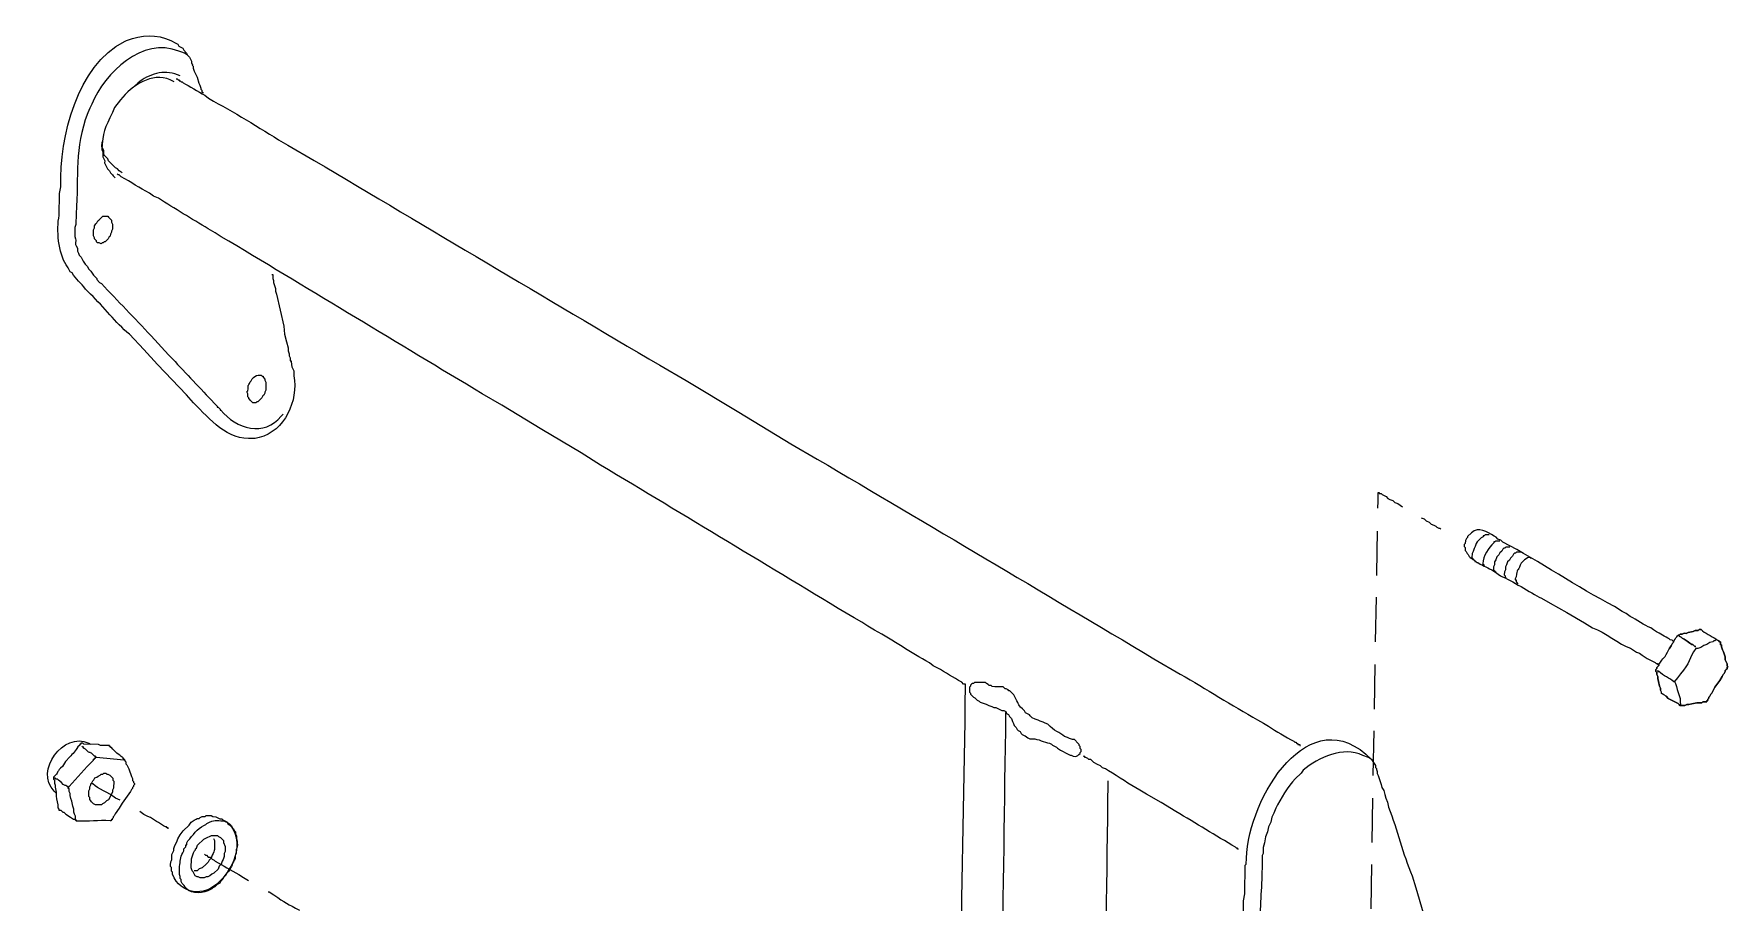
# Model space of a CAD drawing. Extents: x 0 to 563, y 0 to 205.
# Drawn here: x 447.57 to 491.52, y 66.21 to 88.71 of the extents above; entities that cross this region are included whole.
import ezdxf

# ---------------------------------------------------------------- set-up
doc = ezdxf.new("R2010")
doc.units = 0
doc.header["$LTSCALE"] = 0.3
doc.header["$MEASUREMENT"] = 0
doc.layers.add('1', color=1, linetype='CONTINUOUS')

msp = doc.modelspace()

# ---------------------------------------------------------------- linework, layer by layer
at = {"layer": '1', "color": 41, "lineweight": 25}
for points in [[(449.92, 88.519), (449.972, 88.544), (450.049, 88.568), (450.127, 88.593)], [(451.253, 88.471), (451.304, 88.444), (451.329, 88.393), (451.379, 88.366), (451.43, 88.339), (451.455, 88.288), (451.531, 88.21), (451.555, 88.158), (451.606, 88.106), (451.655, 88.002), (451.654, 87.951), (451.68, 87.925), (451.679, 87.899), (451.704, 87.873), (451.703, 87.822), (451.728, 87.744), (451.802, 87.589), (451.851, 87.435), (451.875, 87.383), (451.9, 87.306), (451.899, 87.28), (451.924, 87.254), (451.924, 87.203), (451.949, 87.202), (451.949, 87.176)], [(451.263, 87.547), (451.288, 87.547), (451.314, 87.521), (451.339, 87.52), (451.339, 87.495), (451.364, 87.494), (451.39, 87.468), (451.415, 87.468), (451.44, 87.442)], [(451.999, 87.124), (452.1, 87.046), (452.227, 86.967)], [(449.834, 85.008), (449.809, 85.034), (449.784, 85.06), (449.758, 85.06), (449.733, 85.086)], [(448.227, 84.01), (448.237, 84.574), (448.265, 84.753)], [(448.56, 82.516), (448.509, 82.543), (448.46, 82.646), (448.41, 82.724)], [(453.74, 82.478), (453.765, 82.478), (453.764, 82.375), (453.788, 82.323), (453.787, 82.272), (453.812, 82.195), (453.836, 82.117), (453.835, 82.041), (453.859, 81.963), (454.05, 81.139), (454.072, 80.934), (454.12, 80.728), (454.168, 80.573), (454.167, 80.496), (454.191, 80.419), (454.19, 80.367), (454.215, 80.316), (454.214, 80.239), (454.239, 80.238), (454.239, 80.213), (454.262, 80.084), (454.312, 79.981), (454.31, 79.852)], [(449.038, 81.97), (448.912, 82.1)], [(451.708, 79.154), (451.532, 79.362), (450.776, 80.144), (450.423, 80.535), (450.046, 80.926)], [(453.41, 78.252), (453.307, 78.229), (453.256, 78.229)], [(471.002, 72.281), (470.9, 72.334), (470.799, 72.413)], [(475.444, 69.614), (475.368, 69.666), (475.291, 69.693), (475.241, 69.746), (475.164, 69.773), (475.063, 69.826), (474.987, 69.904), (474.936, 69.905), (474.911, 69.931), (474.86, 69.957), (474.834, 69.958), (474.835, 69.983), (474.809, 69.984), (474.81, 70.009)], [(482.27, 69.906), (482.37, 69.751), (482.369, 69.699), (482.395, 69.673), (482.394, 69.648), (482.419, 69.596), (482.418, 69.545), (482.443, 69.493), (482.467, 69.416), (482.491, 69.338), (482.516, 69.261), (482.54, 69.183), (482.59, 69.106), (482.614, 69.003), (482.638, 68.9), (482.687, 68.796), (482.711, 68.668)], [(477.195, 68.558), (476.815, 68.795), (476.434, 69.007), (476.256, 69.113)], [(478.819, 67.581), (478.794, 67.581), (478.794, 67.607), (478.769, 67.607), (478.743, 67.633)], [(478.943, 65.835), (478.95, 66.245), (478.979, 66.424), (478.992, 67.168), (479.018, 67.193), (479.021, 67.347)], [(483.321, 66.888), (483.418, 66.578), (483.612, 65.934), (483.832, 65.289), (483.929, 64.979)]]:
    msp.add_lwpolyline(points, dxfattribs=at)
at = {"layer": '1', "color": 41, "lineweight": 13}
for points in [[(451.555, 88.158), (451.479, 88.21), (451.403, 88.237), (451.326, 88.264)], [(451.21, 87.471), (451.108, 87.524)], [(451.367, 87.623), (451.29, 87.649)], [(450.261, 87.436), (450.182, 87.361)], [(449.072, 86.893), (449.019, 86.791), (448.965, 86.664)], [(449.817, 87.008), (449.66, 86.806), (449.606, 86.678)], [(449.333, 85.709), (449.358, 85.657), (449.356, 85.529), (449.381, 85.477), (449.405, 85.425), (449.404, 85.374), (449.429, 85.322), (449.454, 85.271), (449.479, 85.219), (449.529, 85.167), (449.554, 85.115), (449.604, 85.063), (449.629, 85.037), (449.68, 84.985)], [(449.335, 85.786), (449.337, 85.914)], [(449.861, 85.11), (449.785, 85.162), (449.735, 85.214), (449.684, 85.241), (449.634, 85.293), (449.583, 85.345), (449.558, 85.371), (449.508, 85.424), (449.483, 85.475), (449.433, 85.527)], [(448.663, 84.053), (448.659, 83.771), (448.632, 83.695), (448.628, 83.464)], [(448.699, 83.155), (448.698, 83.078), (448.723, 83.026), (448.747, 82.975), (448.798, 82.923), (448.823, 82.871), (448.847, 82.819), (448.897, 82.741), (448.948, 82.689), (448.998, 82.611), (449.048, 82.559)], [(449.199, 82.377), (449.198, 82.351), (449.274, 82.273), (449.325, 82.247)], [(453.179, 79.693), (453.205, 79.718), (453.231, 79.769)], [(453.387, 79.868), (453.464, 79.867), (453.489, 79.841), (453.515, 79.841), (453.514, 79.815), (453.564, 79.763), (453.564, 79.737), (453.589, 79.685), (453.585, 79.48), (453.559, 79.429), (453.558, 79.404), (453.532, 79.353), (453.506, 79.328), (453.479, 79.277), (453.453, 79.252), (453.427, 79.227), (453.401, 79.201), (453.375, 79.176), (453.349, 79.177), (453.323, 79.151), (453.246, 79.153), (453.221, 79.179)], [(453.121, 79.309), (453.122, 79.386), (453.097, 79.437), (453.123, 79.463), (453.124, 79.514)], [(453.984, 78.807), (454.036, 78.857)], [(482.441, 76.802), (482.441, 76.827), (482.467, 76.827), (482.467, 76.801), (482.518, 76.8), (482.543, 76.774), (482.645, 76.721), (482.695, 76.669), (482.746, 76.643), (482.822, 76.616), (482.873, 76.564), (482.949, 76.537), (483.076, 76.457)], [(482.434, 76.417), (482.435, 76.469)], [(483.558, 76.167), (483.635, 76.14), (483.685, 76.088), (483.762, 76.061), (483.812, 76.009), (483.889, 75.982), (483.939, 75.955), (483.965, 75.929), (484.015, 75.903), (484.041, 75.902), (484.066, 75.876)], [(482.422, 75.725), (482.424, 75.828)], [(484.86, 75.785), (484.755, 75.685), (484.755, 75.659), (484.729, 75.634), (484.702, 75.583), (484.701, 75.506), (484.675, 75.481), (484.674, 75.43), (484.699, 75.404), (484.698, 75.327), (484.723, 75.301), (484.748, 75.249), (484.773, 75.223), (484.798, 75.171), (484.823, 75.145), (484.874, 75.118), (484.899, 75.092), (484.95, 75.066), (484.949, 75.04), (484.975, 75.04), (485, 75.014), (485.026, 75.013)], [(485.32, 75.726), (485.218, 75.728), (485.192, 75.703), (485.166, 75.703), (485.166, 75.678), (485.114, 75.653), (485.062, 75.602), (485.009, 75.552), (484.983, 75.501), (484.956, 75.425), (484.929, 75.374), (484.903, 75.297), (484.876, 75.247), (484.874, 75.144), (484.899, 75.118), (484.899, 75.092), (484.925, 75.092), (484.924, 75.066)], [(485.676, 75.541), (485.626, 75.593), (485.549, 75.62), (485.499, 75.672), (485.448, 75.698)], [(485.853, 75.409), (485.751, 75.411), (485.725, 75.386), (485.699, 75.386), (485.673, 75.361), (485.646, 75.31), (485.594, 75.26), (485.568, 75.209), (485.516, 75.159), (485.489, 75.082), (485.462, 75.031), (485.461, 74.954), (485.434, 74.904), (485.432, 74.801), (485.458, 74.801), (485.458, 74.775), (485.483, 74.775), (485.483, 74.749)], [(485.6, 75.568), (485.497, 75.569), (485.471, 75.544), (485.445, 75.545), (485.445, 75.519)], [(486.133, 75.276), (486.031, 75.278), (486.004, 75.253), (485.979, 75.253), (485.953, 75.228), (485.926, 75.177), (485.874, 75.127), (485.848, 75.076), (485.795, 75.026), (485.768, 74.949), (485.742, 74.898), (485.741, 74.821), (485.714, 74.771), (485.713, 74.694), (485.738, 74.668), (485.737, 74.642), (485.763, 74.616)], [(482.404, 74.674), (482.407, 74.828)], [(485.154, 74.985), (485.153, 74.96), (485.179, 74.959), (485.178, 74.934), (485.204, 74.908)], [(485.458, 74.775), (485.61, 74.67)], [(486.206, 75.044), (486.154, 74.994), (486.127, 74.943)], [(486.412, 75.118), (486.387, 75.144), (486.362, 75.144)], [(486.019, 74.637), (485.993, 74.586), (485.993, 74.561), (486.018, 74.56), (486.017, 74.509), (486.068, 74.457)], [(482.374, 72.956), (482.394, 74.11)], [(486.677, 74.087), (486.905, 73.955), (487.337, 73.717), (487.794, 73.452), (487.997, 73.321)], [(488.977, 73.611), (488.875, 73.69), (488.774, 73.743), (488.571, 73.875)], [(489.662, 73.215), (489.586, 73.267), (489.51, 73.32)], [(491.198, 73.034), (491.223, 73.008), (491.274, 72.982), (491.299, 72.956), (491.325, 72.955), (491.323, 72.878), (491.349, 72.878), (491.348, 72.827), (491.372, 72.749), (491.397, 72.698), (491.446, 72.569), (491.445, 72.492), (491.47, 72.44), (491.494, 72.388), (491.493, 72.337), (491.519, 72.311), (491.493, 72.311), (491.492, 72.26), (491.466, 72.235), (491.44, 72.21), (491.439, 72.184), (491.413, 72.133), (491.387, 72.108), (491.36, 72.057), (491.307, 71.955), (491.176, 71.778), (491.096, 71.626), (491.07, 71.601), (491.044, 71.55), (491.018, 71.525), (491.017, 71.499), (490.991, 71.474), (490.991, 71.448), (490.965, 71.423), (490.964, 71.397), (490.862, 71.399), (490.836, 71.374), (490.707, 71.376), (490.579, 71.353), (490.501, 71.328), (490.45, 71.329), (490.398, 71.304), (490.27, 71.307), (490.245, 71.333), (490.22, 71.359), (490.118, 71.412), (490.017, 71.465), (489.966, 71.491), (489.915, 71.544)], [(490.119, 72.951), (490.094, 72.977), (490.069, 73.003), (490.018, 73.004), (489.992, 73.03)], [(490.225, 73.128), (490.25, 73.128), (490.277, 73.153), (490.328, 73.152), (490.38, 73.177), (490.431, 73.176), (490.483, 73.201), (490.611, 73.224), (490.663, 73.249), (490.74, 73.248), (490.766, 73.273), (490.817, 73.272)], [(490.681, 72.838), (490.656, 72.839), (490.631, 72.865), (490.605, 72.891), (490.58, 72.891), (490.529, 72.918), (490.453, 72.97), (490.377, 73.023), (490.326, 73.05), (490.301, 73.076), (490.25, 73.102), (490.225, 73.128)], [(491.223, 73.008), (491.197, 73.009), (491.171, 72.984), (491.146, 72.984), (491.119, 72.959), (491.042, 72.935), (490.964, 72.885), (490.887, 72.86), (490.809, 72.81), (490.732, 72.786), (490.681, 72.787)], [(488.988, 72.791), (489.064, 72.738), (489.14, 72.685), (489.217, 72.658), (489.293, 72.606), (489.343, 72.579), (489.419, 72.527), (489.623, 72.421), (489.648, 72.394), (489.674, 72.394), (489.699, 72.368), (489.724, 72.368)], [(489.988, 72.773), (490.041, 72.849), (490.067, 72.9)], [(482.344, 71.213), (482.364, 72.366)], [(489.764, 71.7), (489.765, 71.751), (489.74, 71.803), (489.717, 71.932), (489.693, 72.009), (489.693, 72.06), (489.669, 72.112), (489.67, 72.163), (489.644, 72.189), (489.645, 72.241), (489.671, 72.266), (489.672, 72.291), (489.698, 72.317), (489.724, 72.342), (489.724, 72.368)], [(489.721, 72.188), (489.696, 72.189), (489.696, 72.214)], [(490.284, 72.127), (490.206, 72.026), (490.127, 71.925), (490.152, 71.873), (490.176, 71.796), (490.2, 71.718), (490.225, 71.641), (490.249, 71.563), (490.273, 71.486), (490.272, 71.384), (490.296, 71.306)], [(472.43, 71.794), (472.405, 71.821), (472.353, 71.821), (472.328, 71.848), (472.277, 71.874), (472.252, 71.9), (471.97, 71.905), (471.944, 71.88), (471.918, 71.88), (471.892, 71.855), (471.866, 71.83), (471.866, 71.804), (471.84, 71.779), (471.837, 71.651), (471.863, 71.625), (471.862, 71.599)], [(473.04, 71.476), (473.015, 71.528), (472.99, 71.58), (472.965, 71.606), (472.915, 71.658), (472.889, 71.684), (472.864, 71.684), (472.839, 71.71), (472.788, 71.737), (472.762, 71.737), (472.712, 71.79)], [(490.127, 71.925), (490.101, 71.925)], [(472.014, 71.468), (472.039, 71.442), (472.09, 71.416), (472.115, 71.39), (472.191, 71.363), (472.268, 71.336), (472.344, 71.309), (472.421, 71.282), (472.472, 71.255), (472.523, 71.254), (472.574, 71.228), (472.676, 71.175), (472.727, 71.174), (472.778, 71.147), (472.802, 71.096), (472.853, 71.069), (472.878, 71.017), (472.928, 70.965), (472.953, 70.888), (472.977, 70.836), (473.002, 70.784), (473.053, 70.732), (473.077, 70.681), (473.102, 70.654), (473.153, 70.628), (473.178, 70.576), (473.203, 70.55), (473.254, 70.524), (473.28, 70.523), (473.356, 70.471), (473.407, 70.444)], [(473.875, 70.821), (473.798, 70.848), (473.747, 70.874), (473.671, 70.901), (473.62, 70.928), (473.544, 70.955), (473.467, 70.982), (473.417, 71.034), (473.392, 71.06), (473.29, 71.113), (473.265, 71.165), (473.215, 71.217)], [(448.99, 70.328), (449.041, 70.301)], [(473.866, 70.334), (473.918, 70.333), (473.968, 70.306), (473.994, 70.28), (474.044, 70.254), (474.095, 70.227), (474.12, 70.201), (474.196, 70.148), (474.4, 70.042), (474.451, 70.016), (474.476, 70.015), (474.527, 69.989), (474.578, 69.988)], [(474.708, 70.063), (474.708, 70.088), (474.734, 70.113), (474.735, 70.165), (474.71, 70.191), (474.711, 70.242), (474.686, 70.268), (474.686, 70.294), (474.661, 70.32), (474.56, 70.424), (474.509, 70.425), (474.433, 70.452), (474.382, 70.479), (474.305, 70.505)], [(482.315, 69.495), (482.335, 70.649)], [(448.911, 70.175), (448.86, 70.202), (448.861, 70.227), (448.835, 70.228), (448.81, 70.254)], [(449.111, 69.889), (449.112, 69.915), (449.137, 69.915), (449.138, 69.94), (449.163, 69.94), (449.164, 69.965), (449.189, 69.965)], [(449.189, 69.965), (449.164, 69.965), (449.164, 69.991), (449.139, 69.992)], [(449.578, 70.215), (449.553, 70.215), (449.553, 70.241), (449.528, 70.241), (449.528, 70.267), (449.477, 70.268)], [(449.906, 69.901), (449.932, 69.901), (449.932, 69.875), (449.957, 69.849), (449.956, 69.798), (449.981, 69.772), (450.031, 69.668), (450.104, 69.462), (450.129, 69.41), (450.128, 69.359), (450.153, 69.333), (450.153, 69.307), (450.178, 69.281), (450.177, 69.256), (450.151, 69.23), (450.151, 69.205), (450.125, 69.18), (450.124, 69.154), (450.098, 69.129), (450.072, 69.078), (449.861, 68.774), (449.782, 68.647), (449.677, 68.495), (449.65, 68.444), (449.624, 68.419), (449.624, 68.393), (449.598, 68.368), (449.597, 68.342), (449.572, 68.343), (449.571, 68.317), (449.546, 68.318)], [(449.932, 69.901), (449.906, 69.901), (449.907, 69.927), (449.881, 69.927), (449.882, 69.953)], [(482.27, 69.906), (482.194, 69.959), (482.042, 70.013)], [(448.13, 69.496), (448.078, 69.446), (448.077, 69.394), (448.102, 69.368), (448.101, 69.291), (448.125, 69.24), (448.124, 69.188), (448.148, 69.06), (448.146, 68.957)], [(448.458, 69.183), (448.458, 69.208), (448.433, 69.209), (448.407, 69.235), (448.382, 69.235), (448.331, 69.262), (448.281, 69.314), (448.205, 69.367), (448.179, 69.393), (448.128, 69.394), (448.128, 69.419), (448.103, 69.42), (448.078, 69.446)], [(480.496, 69.629), (480.444, 69.553), (480.287, 69.402)], [(448.147, 69.034), (448.097, 69.086)], [(448.699, 68.307), (448.673, 68.307), (448.674, 68.333), (448.648, 68.333), (448.65, 68.436), (448.625, 68.487), (448.601, 68.539), (448.602, 68.616), (448.578, 68.693), (448.554, 68.822), (448.53, 68.899), (448.506, 68.977), (448.506, 69.028), (448.482, 69.08), (448.483, 69.157), (448.457, 69.157), (448.458, 69.183), (448.484, 69.208)], [(449.1, 69.274), (449.075, 69.275)], [(448.193, 68.674), (448.192, 68.649), (448.217, 68.623), (448.217, 68.597), (448.268, 68.596), (448.293, 68.57), (448.319, 68.544), (448.344, 68.544), (448.395, 68.491), (448.521, 68.412), (448.597, 68.36), (448.623, 68.359), (448.648, 68.333), (448.673, 68.307)], [(449.811, 68.852), (449.684, 68.905)], [(479.787, 68.641), (479.733, 68.514), (479.68, 68.412), (479.652, 68.285), (479.599, 68.157), (479.571, 68.029), (479.517, 67.902), (479.489, 67.749), (479.461, 67.621), (479.459, 67.467), (479.432, 67.416), (479.43, 67.288)], [(482.285, 67.752), (482.304, 68.905)], [(451.055, 68.112), (451.056, 68.138), (451.03, 68.138), (451.005, 68.164), (450.979, 68.165), (450.928, 68.191), (450.877, 68.218), (450.801, 68.27), (450.751, 68.297), (450.598, 68.402), (450.522, 68.429), (450.42, 68.482), (450.319, 68.561)], [(451.146, 67.444), (451.173, 67.494), (451.199, 67.545), (451.2, 67.597), (451.227, 67.673), (451.28, 67.775), (451.307, 67.851), (451.36, 67.953), (451.439, 68.054), (451.595, 68.205), (451.648, 68.281), (451.726, 68.331), (451.777, 68.356), (451.803, 68.381), (451.855, 68.38), (451.881, 68.405), (451.932, 68.43), (452.009, 68.429), (452.035, 68.454), (452.164, 68.452), (452.215, 68.425), (452.291, 68.424), (452.342, 68.397), (452.393, 68.371), (452.444, 68.37), (452.47, 68.344), (452.571, 68.291), (452.596, 68.239), (452.647, 68.213), (452.697, 68.161)], [(451.98, 68.199), (452.031, 68.223), (452.058, 68.249)], [(452.495, 68.318), (452.546, 68.291), (452.571, 68.291), (452.596, 68.265), (452.647, 68.238), (452.698, 68.186), (452.722, 68.134), (452.748, 68.108), (452.772, 68.057), (452.798, 68.031), (452.797, 67.979), (452.821, 67.928), (452.821, 67.902)], [(451.429, 67.49), (451.456, 67.541), (451.456, 67.592), (451.509, 67.643), (451.509, 67.694), (451.535, 67.693), (451.536, 67.745), (451.562, 67.795)], [(452.23, 67.861), (452.255, 67.809), (452.254, 67.732)], [(452.197, 67.425), (452.17, 67.349), (452.118, 67.299), (452.092, 67.248), (452.039, 67.197), (451.935, 67.097), (451.858, 67.072), (451.806, 67.022), (451.729, 67.023)], [(451.993, 67.455), (452.018, 67.429), (452.043, 67.428), (452.094, 67.376), (452.145, 67.375), (452.195, 67.323), (452.246, 67.296), (452.271, 67.27)], [(452.815, 67.569), (452.813, 67.466), (452.787, 67.415), (452.786, 67.338)], [(451.163, 66.93), (451.164, 66.982), (451.139, 67.008), (451.14, 67.11), (451.115, 67.136)], [(451.466, 66.643), (451.415, 66.695), (451.391, 66.747), (451.391, 66.798), (451.366, 66.824), (451.367, 66.876), (451.342, 66.927), (451.346, 67.132)], [(452.626, 67.008), (452.574, 66.957), (452.547, 66.907), (452.495, 66.856), (452.469, 66.805), (452.416, 66.755), (452.39, 66.704), (452.338, 66.679), (452.312, 66.654), (452.26, 66.604), (452.208, 66.579), (452.182, 66.554), (452.13, 66.529), (452.079, 66.504)], [(452.469, 66.831), (452.365, 66.73)], [(452.881, 66.926), (453.008, 66.847), (453.135, 66.768)], [(482.255, 66.034), (482.275, 67.188)], [(453.643, 66.477), (453.668, 66.477), (453.795, 66.398)]]:
    msp.add_lwpolyline(points, dxfattribs=at)
at = {"layer": '1', "color": 41, "lineweight": 25}
for points in [[(454.157, 85.83), (454.842, 85.434, 0.000889), (463.803, 80.124), (464.489, 79.728), (465.859, 78.909), (467.204, 78.091), (467.89, 77.694, -0.001265), (476.622, 72.517), (477.308, 72.121)], [(469.378, 73.258), (469.2, 73.363), (469.048, 73.469), (468.845, 73.575, 0.000715), (462.271, 77.535), (461.764, 77.852), (460.748, 78.459), (459.708, 79.092), (459.2, 79.383, -0.000715), (452.626, 83.344), (452.423, 83.45), (452.271, 83.555), (452.093, 83.661, -0.006459), (450.799, 84.452), (450.672, 84.506), (450.57, 84.585)], [(471.447, 56.45), (471.458, 57.142, 0.001726), (471.738, 71.806), (471.738, 71.832), (471.738, 71.858), (471.687, 71.859), (471.637, 71.911)], [(479.313, 70.932), (479.466, 70.852), (479.593, 70.773, 0.022086), (480.253, 70.377), (480.278, 70.351), (480.303, 70.351), (480.329, 70.324), (480.354, 70.324), (480.354, 70.298), (480.405, 70.297), (480.405, 70.272), (480.43, 70.271)], [(475.136, 47.359), (475.144, 47.795, -0.004508), (475.221, 53.769), (475.247, 55.282, -0.000091), (475.438, 69.255), (475.439, 69.357)]]:
    msp.add_lwpolyline(points, format="xyb", dxfattribs=at)
at = {"layer": '1', "color": 41, "lineweight": 13}
for points in [[(449.457, 83.988), (449.483, 83.988), (449.508, 83.962), (449.533, 83.936), (449.559, 83.91), (449.584, 83.883), (449.583, 83.832), (449.608, 83.78), (449.605, 83.652), (449.579, 83.601), (449.578, 83.576), (449.552, 83.525), (449.551, 83.474), (449.525, 83.449), (449.498, 83.398), (449.472, 83.373), (449.446, 83.347), (449.42, 83.322), (449.395, 83.323), (449.368, 83.297), (449.343, 83.298), (449.317, 83.273), (449.266, 83.299), (449.215, 83.3), (449.189, 83.326), (449.19, 83.352), (449.14, 83.404), (449.14, 83.43), (449.115, 83.481), (449.118, 83.635), (449.144, 83.686), (449.145, 83.737), (449.172, 83.788), (449.198, 83.813), (449.224, 83.864), (449.25, 83.889), (449.277, 83.914), (449.303, 83.94), (449.329, 83.965), (449.355, 83.99)], [(491.519, 72.311), (491.493, 72.337), (491.494, 72.388), (491.47, 72.44), (491.445, 72.492), (491.446, 72.569), (491.397, 72.698), (491.372, 72.749), (491.348, 72.827), (491.349, 72.878), (491.323, 72.878), (491.325, 72.955), (491.299, 72.956), (491.274, 72.982), (491.223, 73.008), (491.198, 73.034), (491.223, 73.008), (491.274, 72.982), (491.299, 72.956), (491.325, 72.955), (491.323, 72.878), (491.349, 72.878), (491.348, 72.827), (491.372, 72.749), (491.397, 72.698), (491.446, 72.569), (491.445, 72.492), (491.47, 72.44), (491.494, 72.388), (491.493, 72.337), (491.519, 72.311), (491.493, 72.311), (491.492, 72.26), (491.466, 72.235), (491.44, 72.21), (491.439, 72.184), (491.413, 72.133), (491.387, 72.108), (491.36, 72.057), (491.307, 71.955), (491.176, 71.778), (491.096, 71.626), (491.07, 71.601), (491.044, 71.55), (491.018, 71.525), (491.017, 71.499), (490.991, 71.474), (490.991, 71.448), (490.965, 71.423), (490.964, 71.397), (490.862, 71.399), (490.836, 71.374), (490.707, 71.376), (490.579, 71.353), (490.501, 71.328), (490.45, 71.329), (490.398, 71.304), (490.27, 71.307), (490.245, 71.333), (490.22, 71.359), (490.118, 71.412), (490.017, 71.465), (489.966, 71.491), (489.915, 71.544), (489.966, 71.491), (490.017, 71.465), (490.118, 71.412), (490.22, 71.359), (490.245, 71.333), (490.27, 71.307), (490.398, 71.304), (490.45, 71.329), (490.501, 71.328), (490.579, 71.353), (490.707, 71.376), (490.836, 71.374), (490.862, 71.399), (490.964, 71.397), (490.965, 71.423), (490.991, 71.448), (490.991, 71.474), (491.017, 71.499), (491.018, 71.525), (491.044, 71.55), (491.07, 71.601), (491.096, 71.626), (491.176, 71.778), (491.307, 71.955), (491.36, 72.057), (491.387, 72.108), (491.413, 72.133), (491.439, 72.184), (491.44, 72.21), (491.466, 72.235), (491.492, 72.26), (491.493, 72.311)], [(490.817, 73.272), (490.766, 73.273), (490.74, 73.248), (490.663, 73.249), (490.611, 73.224), (490.483, 73.201), (490.431, 73.176), (490.38, 73.177), (490.328, 73.152), (490.277, 73.153), (490.25, 73.128), (490.225, 73.128), (490.25, 73.128), (490.277, 73.153), (490.328, 73.152), (490.38, 73.177), (490.431, 73.176), (490.483, 73.201), (490.611, 73.224), (490.663, 73.249), (490.74, 73.248), (490.766, 73.273)], [(490.225, 73.128), (490.25, 73.102), (490.301, 73.076), (490.326, 73.05), (490.377, 73.023), (490.453, 72.97), (490.529, 72.918), (490.58, 72.891), (490.605, 72.891), (490.631, 72.865), (490.656, 72.839), (490.681, 72.838), (490.656, 72.839), (490.631, 72.865), (490.605, 72.891), (490.58, 72.891), (490.529, 72.918), (490.453, 72.97), (490.377, 73.023), (490.326, 73.05), (490.301, 73.076), (490.25, 73.102)], [(490.067, 72.9), (490.041, 72.849), (489.988, 72.773), (490.041, 72.849)], [(489.724, 72.368), (489.724, 72.342), (489.698, 72.317), (489.672, 72.291), (489.671, 72.266), (489.645, 72.241), (489.644, 72.189), (489.67, 72.163), (489.669, 72.112), (489.693, 72.06), (489.693, 72.009), (489.717, 71.932), (489.74, 71.803), (489.765, 71.751), (489.764, 71.7), (489.765, 71.751), (489.74, 71.803), (489.717, 71.932), (489.693, 72.009), (489.693, 72.06), (489.669, 72.112), (489.67, 72.163), (489.644, 72.189), (489.645, 72.241), (489.671, 72.266), (489.672, 72.291), (489.698, 72.317), (489.724, 72.342)], [(489.696, 72.214), (489.696, 72.189), (489.721, 72.188), (489.696, 72.189)], [(490.101, 71.925), (490.127, 71.925)], [(449.489, 69.524), (449.54, 69.497), (449.616, 69.419), (449.615, 69.368), (449.64, 69.342), (449.637, 69.162), (449.611, 69.111), (449.61, 69.06), (449.504, 68.857), (449.452, 68.832), (449.4, 68.782), (449.348, 68.757), (449.322, 68.732), (449.168, 68.734), (449.117, 68.761), (449.092, 68.787), (449.067, 68.813), (449.042, 68.839), (449.016, 68.865), (449.017, 68.917), (448.992, 68.943), (448.995, 69.096), (449.021, 69.147), (449.022, 69.199), (449.049, 69.249), (449.049, 69.275), (449.075, 69.3), (449.102, 69.351), (449.128, 69.376), (449.154, 69.427), (449.206, 69.452), (449.232, 69.477), (449.284, 69.502), (449.31, 69.527), (449.361, 69.526), (449.387, 69.551), (449.439, 69.55), (449.464, 69.524)], [(452.359, 67.91), (452.41, 67.883), (452.436, 67.857), (452.486, 67.805), (452.485, 67.754), (452.535, 67.65), (452.532, 67.522), (452.506, 67.471), (452.504, 67.395), (452.477, 67.318), (452.451, 67.267), (452.424, 67.191), (452.372, 67.14), (452.345, 67.064), (452.241, 66.963), (452.189, 66.938), (452.137, 66.888), (452.085, 66.863), (452.034, 66.864), (451.982, 66.839), (451.879, 66.841), (451.829, 66.868), (451.803, 66.868), (451.752, 66.895), (451.727, 66.946), (451.703, 66.998), (451.677, 67.024), (451.653, 67.101), (451.657, 67.332), (451.684, 67.409), (451.711, 67.485), (451.738, 67.536), (451.764, 67.561), (451.764, 67.587), (451.79, 67.612), (451.817, 67.688), (451.974, 67.84), (452.025, 67.864), (452.18, 67.939), (452.334, 67.936)]]:
    msp.add_lwpolyline(points, close=True, dxfattribs=at)
for points in [[(450.609, 80.891), (451.062, 80.396), (451.163, 80.292, 0.002586), (452.246, 79.144), (452.321, 79.066), (452.321, 79.041), (452.347, 79.04), (452.397, 78.988), (452.397, 78.962), (452.422, 78.962)], [(472.777, 71.122), (472.777, 71.096, 0.000691), (472.587, 57.174), (472.563, 55.79)], [(449.297, 70.271), (449.246, 70.297), (448.862, 70.304), (448.837, 70.33), (448.785, 70.331), (448.785, 70.305), (448.759, 70.306), (448.759, 70.28), (448.707, 70.23, -0.071952), (448.497, 69.977), (448.392, 69.851), (448.313, 69.724)]]:
    msp.add_lwpolyline(points, format="xyb", dxfattribs=at)
at = {"layer": '1', "color": 41, "lineweight": 25}
for points in [[(448.265, 84.753), (448.235, 86.049), (448.686, 87.885), (449.92, 88.519)], [(450.127, 88.593), (450.493, 88.713), (450.915, 88.682), (451.253, 88.471)], [(451.44, 87.442), (451.603, 87.377), (451.824, 87.211), (451.999, 87.124)], [(452.227, 86.967), (452.875, 86.635), (453.521, 86.199), (454.157, 85.83)], [(450.57, 84.585), (450.304, 84.708), (450.093, 84.884), (449.834, 85.008)], [(448.41, 82.724), (448.207, 83.028), (448.144, 83.646), (448.227, 84.01)], [(448.912, 82.1), (448.796, 82.247), (448.652, 82.358), (448.56, 82.516)], [(450.046, 80.926), (449.681, 81.235), (449.394, 81.626), (449.038, 81.97)], [(454.31, 79.852), (454.433, 79.209), (454.079, 78.41), (453.41, 78.252)], [(453.256, 78.229), (452.583, 78.159), (452.138, 78.726), (451.708, 79.154)], [(470.799, 72.413), (470.305, 72.672), (469.876, 72.989), (469.378, 73.258)], [(471.637, 71.911), (471.421, 72.028), (471.222, 72.164), (471.002, 72.281)], [(477.308, 72.121), (477.981, 71.73), (478.639, 71.314), (479.313, 70.932)], [(479.021, 67.347), (479.079, 68.923), (480.671, 71.529), (482.27, 69.906)], [(476.256, 69.113), (475.979, 69.27), (475.715, 69.448), (475.444, 69.614)], [(482.711, 68.668), (482.942, 68.074), (483.077, 67.468), (483.321, 66.888)], [(478.743, 67.633), (478.217, 67.933), (477.725, 68.248), (477.195, 68.558)]]:
    msp.add_open_spline(points, degree=3, dxfattribs=at)
at = {"layer": '1', "color": 41, "lineweight": 13}
for points in [[(451.326, 88.264), (450.4, 88.649), (449.401, 87.706), (449.072, 86.893)], [(451.108, 87.524), (450.626, 87.725), (450.114, 87.378), (449.817, 87.008)], [(451.29, 87.649), (450.937, 87.801), (450.549, 87.671), (450.261, 87.436)], [(448.965, 86.664), (448.606, 85.716), (448.736, 85.079), (448.663, 84.053)], [(449.606, 86.678), (449.411, 86.272), (449.349, 86.16), (449.333, 85.709)], [(449.433, 85.527), (449.32, 85.639), (449.45, 85.592), (449.335, 85.786)], [(448.628, 83.464), (448.704, 83.273), (448.588, 83.349), (448.699, 83.155)], [(449.048, 82.559), (449.08, 82.484), (449.146, 82.436), (449.199, 82.377)], [(449.325, 82.247), (449.738, 81.785), (450.182, 81.35), (450.609, 80.891)], [(453.124, 79.514), (453.122, 79.643), (453.128, 79.549), (453.179, 79.693)], [(453.231, 79.769), (453.276, 79.816), (453.326, 79.862), (453.387, 79.868)], [(453.221, 79.179), (453.089, 79.3), (453.187, 79.247), (453.121, 79.309)], [(452.422, 78.962), (452.802, 78.477), (453.562, 78.261), (453.984, 78.807)], [(482.435, 76.469), (482.437, 76.58), (482.439, 76.691), (482.441, 76.802)], [(482.407, 74.828), (482.412, 75.127), (482.417, 75.426), (482.422, 75.725)], [(485.448, 75.698), (485.27, 75.798), (485.045, 75.95), (484.86, 75.785)], [(485.445, 75.519), (485.3, 75.394), (485.163, 75.179), (485.154, 74.985)], [(488.571, 73.875), (487.602, 74.366), (486.627, 75.045), (485.676, 75.541)], [(485.026, 75.013), (485.214, 74.881), (485.257, 74.912), (485.458, 74.775)], [(486.127, 74.943), (486.063, 74.785), (486.045, 74.852), (486.019, 74.637)], [(486.362, 75.144), (486.302, 75.137), (486.249, 75.093), (486.206, 75.044)], [(485.61, 74.67), (485.921, 74.542), (486.378, 74.238), (486.677, 74.087)], [(489.51, 73.32), (489.352, 73.376), (489.149, 73.54), (488.977, 73.611)], [(487.997, 73.321), (488.343, 73.211), (488.679, 72.888), (488.988, 72.791)], [(489.992, 73.03), (489.889, 73.081), (489.744, 73.18), (489.662, 73.215)], [(490.067, 72.9), (490.106, 72.956), (490.181, 73.095), (490.225, 73.128)], [(490.067, 72.9), (490.106, 72.956), (490.181, 73.095), (490.225, 73.128)], [(490.067, 72.9), (490.106, 72.956), (490.181, 73.095), (490.225, 73.128)], [(490.817, 73.272), (490.91, 73.189), (491.088, 73.102), (491.198, 73.034)], [(490.817, 73.272), (490.91, 73.189), (491.088, 73.102), (491.198, 73.034)], [(490.817, 73.272), (490.91, 73.189), (491.088, 73.102), (491.198, 73.034)], [(489.724, 72.368), (489.837, 72.569), (489.87, 72.501), (489.988, 72.773)], [(489.724, 72.368), (489.837, 72.569), (489.87, 72.501), (489.988, 72.773)], [(489.724, 72.368), (489.837, 72.569), (489.87, 72.501), (489.988, 72.773)], [(490.681, 72.787), (490.501, 72.54), (490.532, 72.393), (490.284, 72.127)], [(490.101, 71.925), (490.02, 72.01), (489.837, 72.078), (489.721, 72.188)], [(490.101, 71.925), (490.02, 72.01), (489.837, 72.078), (489.721, 72.188)], [(490.101, 71.925), (490.02, 72.01), (489.837, 72.078), (489.721, 72.188)], [(472.712, 71.79), (472.618, 71.791), (472.524, 71.793), (472.43, 71.794)], [(489.915, 71.544), (489.694, 71.666), (489.848, 71.593), (489.764, 71.7)], [(489.915, 71.544), (489.694, 71.666), (489.848, 71.593), (489.764, 71.7)], [(489.915, 71.544), (489.694, 71.666), (489.848, 71.593), (489.764, 71.7)], [(471.862, 71.599), (471.948, 71.496), (471.952, 71.531), (472.014, 71.468)], [(473.215, 71.217), (473.055, 71.368), (473.146, 71.309), (473.04, 71.476)], [(474.305, 70.505), (474.189, 70.605), (474.028, 70.642), (473.875, 70.821)], [(448.097, 69.086), (447.569, 69.603), (448.348, 70.648), (448.99, 70.328)], [(473.407, 70.444), (473.581, 70.453), (473.709, 70.385), (473.866, 70.334)], [(448.484, 69.208), (448.691, 69.435), (448.892, 69.671), (449.111, 69.889)], [(449.139, 69.992), (448.984, 70.17), (449.065, 69.996), (448.911, 70.175)], [(449.189, 69.965), (449.431, 69.954), (449.666, 69.911), (449.906, 69.901)], [(449.477, 70.268), (449.417, 70.269), (449.357, 70.27), (449.297, 70.271)], [(449.882, 69.953), (449.751, 70.049), (449.69, 70.091), (449.578, 70.215)], [(474.578, 69.988), (474.627, 69.994), (474.672, 70.023), (474.708, 70.063)], [(482.042, 70.013), (481.533, 70.254), (480.891, 69.959), (480.496, 69.629)], [(448.313, 69.724), (448.145, 69.582), (448.225, 69.598), (448.13, 69.496)], [(449.684, 68.905), (449.516, 69.053), (449.23, 69.145), (449.1, 69.274)], [(480.287, 69.402), (480.109, 69.236), (479.897, 68.864), (479.787, 68.641)], [(448.146, 68.957), (448.151, 68.881), (448.204, 68.738), (448.193, 68.674)], [(449.546, 68.318), (449.23, 68.338), (448.999, 68.292), (448.699, 68.307)], [(451.562, 67.795), (451.697, 67.944), (451.799, 68.113), (451.98, 68.199)], [(452.058, 68.249), (452.266, 68.353), (452.277, 68.316), (452.495, 68.318)], [(452.697, 68.161), (452.99, 67.725), (452.776, 67.198), (452.469, 66.831)], [(452.254, 67.732), (452.244, 67.582), (452.28, 67.57), (452.197, 67.425)], [(452.821, 67.902), (452.829, 67.797), (452.881, 67.67), (452.815, 67.569)], [(451.115, 67.136), (451.107, 67.336), (451.156, 67.188), (451.146, 67.444)], [(451.346, 67.132), (451.372, 67.269), (451.367, 67.366), (451.429, 67.49)], [(452.271, 67.27), (452.483, 67.167), (452.673, 67.036), (452.881, 66.926)], [(452.786, 67.338), (452.719, 67.222), (452.699, 67.13), (452.626, 67.008)], [(479.43, 67.288), (479.434, 66.749), (479.378, 66.256), (479.377, 65.725)], [(452.365, 66.73), (451.977, 66.329), (451.388, 66.412), (451.163, 66.93)], [(452.079, 66.504), (451.884, 66.421), (451.568, 66.418), (451.466, 66.643)], [(453.795, 66.398), (454.082, 66.195), (454.157, 66.159), (454.455, 66.002)]]:
    msp.add_open_spline(points, degree=3, dxfattribs=at)

doc.saveas('drawing.dxf')
